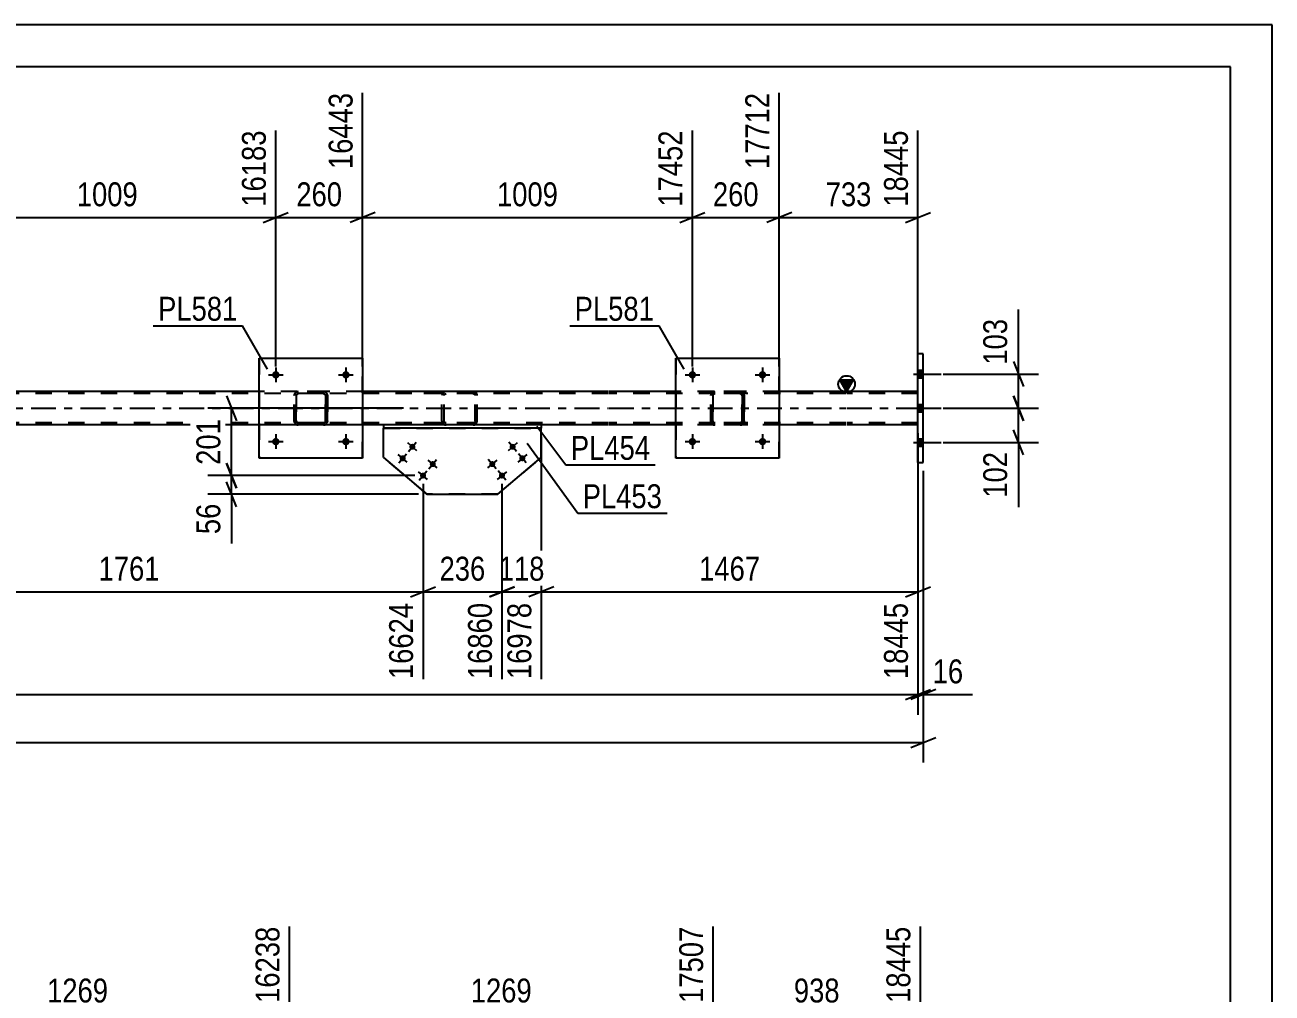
# Model space of a CAD drawing. Header units: millimetres. Extents: x -110 to 731, y -430 to 164.
# Drawn here: x 581.5 to 730.9, y 48 to 163.9 of the extents above; entities that cross this region are included whole.
import ezdxf

# ---------------------------------------------------------------- set-up
doc = ezdxf.new("R2010")
doc.units = ezdxf.units.MM
doc.linetypes.add('DXK_LINE_DOT2', pattern=[3.9198, 1.9599, -1.9599])
doc.linetypes.add('DXK_LINE_DOT3', pattern=[5.9187, 2.979, -0.9799, 0.9799, -0.9799])
doc.styles.add('Arial Narrow', font='ARIALN.TTF', dxfattribs={"height": 0.2})

# ---------------------------------------------------------------- blocks, each defined once
blk = doc.blocks.new('Unknown-570343290-53952')
at = {"color": 5, "linetype": 'Continuous'}
for p, q in [((730.87, 163.91), (-110.13, 163.91)), ((730.87, -430.09), (730.87, 163.91)), ((725.87, 158.91), (-105.13, 158.91)), ((725.87, -425.09), (725.87, 158.91))]:
    blk.add_line(p, q, dxfattribs=at)
blk = doc.blocks.new('Part-570343290-68814 - 68787')
at = {"color": 7, "linetype": 'DXK_LINE_DOT2'}
for p, q in [((635.14, 120.01), (627.1, 120.01)), ((635.14, 119.77), (627.1, 119.77)), ((631.46, 119.7), (631.42, 119.53)), ((631.46, 119.71), (631.46, 119.7)), ((631.67, 119.53), (631.69, 119.62)), ((631.69, 119.62), (631.75, 119.7)), ((631.93, 120.01), (631.73, 119.97)), ((631.75, 119.7), (631.83, 119.75)), ((631.83, 119.75), (631.93, 119.77)), ((635.34, 119.97), (635.14, 120.01)), ((635.14, 119.77), (635.24, 119.75)), ((635.24, 119.75), (635.32, 119.7)), ((635.32, 119.7), (635.38, 119.62)), ((635.38, 119.62), (635.4, 119.53)), ((635.62, 119.7), (635.61, 119.71)), ((635.65, 119.53), (635.62, 119.7)), ((631.42, 116.49), (631.42, 119.53)), ((631.67, 116.49), (631.67, 119.53)), ((635.4, 116.49), (635.4, 119.53)), ((635.65, 116.49), (635.65, 119.53)), ((635.14, 116.25), (627.1, 116.25)), ((635.14, 116.01), (627.1, 116.01)), ((631.42, 116.49), (631.46, 116.3)), ((631.69, 116.4), (631.67, 116.49)), ((631.75, 116.32), (631.69, 116.4)), ((631.73, 116.04), (631.93, 116.01)), ((631.83, 116.27), (631.75, 116.32)), ((631.93, 116.25), (631.83, 116.27)), ((635.24, 116.27), (635.14, 116.25)), ((635.14, 116.01), (635.34, 116.04)), ((635.32, 116.32), (635.24, 116.27)), ((635.38, 116.4), (635.32, 116.32)), ((635.4, 116.49), (635.38, 116.4)), ((635.61, 116.3), (635.65, 116.49))]:
    blk.add_line(p, q, dxfattribs=at)
for centre, start, end in [((631.91, 119.51), 110.9282, 155.8647), ((635.16, 119.51), 24.1353, 69.0718), ((631.91, 116.51), 204.1353, 249.0718), ((635.16, 116.51), 290.9282, 335.8647)]:
    blk.add_arc(centre, 0.495, start, end, dxfattribs=at)
blk = doc.blocks.new('Part-570343290-68815 - 68787')
at = {"linetype": 'Continuous'}
blk.add_hatch(color=2, dxfattribs=at).paths.add_polyline_path([(679.9, 120.01), (679.1, 121.41), (680.7, 121.41)])
at = {"color": 2, "linetype": 'Continuous'}
for p, q in [((679.9, 120.01), (679.1, 121.41)), ((679.1, 121.41), (680.7, 121.41)), ((680.7, 121.41), (679.9, 120.01)), ((609.51, 120.01), (571.15, 120.01)), ((651.32, 120.01), (621.91, 120.01)), ((659.42, 120.01), (651.42, 120.01)), ((679.82, 120.01), (671.82, 120.01)), ((688.44, 120.01), (679.92, 120.01)), ((609.51, 116.01), (571.15, 116.01)), ((624.43, 116.01), (621.91, 116.01)), ((651.32, 116.01), (643.32, 116.01)), ((659.42, 116.01), (651.42, 116.01)), ((679.82, 116.01), (671.82, 116.01)), ((688.44, 116.01), (679.92, 116.01))]:
    blk.add_line(p, q, dxfattribs=at)
at = {"color": 7, "linetype": 'DXK_LINE_DOT2'}
for p, q in [((651.32, 119.77), (-9.68, 119.77)), ((621.91, 120.01), (609.51, 120.01)), ((679.82, 119.77), (651.42, 119.77)), ((671.82, 120.01), (659.42, 120.01)), ((688.44, 119.77), (679.92, 119.77)), ((688.44, 116.01), (688.44, 120.01)), ((651.32, 116.25), (-9.68, 116.25)), ((651.32, 116.01), (0.35, 116.01)), ((621.91, 116.01), (609.51, 116.01)), ((643.32, 116.01), (624.43, 116.01)), ((679.82, 116.25), (651.42, 116.25)), ((679.82, 116.01), (651.42, 116.01)), ((671.82, 116.01), (659.42, 116.01)), ((688.44, 116.25), (679.92, 116.25)), ((688.44, 116.01), (679.92, 116.01))]:
    blk.add_line(p, q, dxfattribs=at)
at = {"color": 7, "linetype": 'DXK_LINE_DOT3'}
for p, q in [((-9.68, 118.01), (651.32, 118.01)), ((651.42, 118.01), (679.82, 118.01)), ((679.92, 118.01), (698.44, 118.01))]:
    blk.add_line(p, q, dxfattribs=at)
at = {"color": 2, "linetype": 'Continuous'}
blk.add_circle((679.9, 120.91), 1, dxfattribs=at)
blk = doc.blocks.new('Part-570343290-68819 - 68787')
at = {"color": 2, "linetype": 'Continuous'}
for p, q in [((689.08, 124.51), (688.44, 124.51)), ((688.44, 111.51), (688.44, 124.51)), ((689.08, 111.51), (689.08, 124.51)), ((688.44, 111.51), (689.08, 111.51))]:
    blk.add_line(p, q, dxfattribs=at)
blk = doc.blocks.new('Part-570343290-68914 - 68787')
at = {"color": 7, "linetype": 'DXK_LINE_DOT2'}
for p, q in [((663.62, 119.53), (663.66, 119.71)), ((663.66, 119.71), (663.62, 119.53)), ((663.86, 119.53), (663.88, 119.62)), ((663.88, 119.62), (663.86, 119.53)), ((663.88, 119.62), (663.93, 119.7)), ((663.93, 119.7), (663.88, 119.62)), ((663.92, 119.97), (664.1, 120.01)), ((664.1, 120.01), (663.92, 119.97)), ((663.92, 119.97), (663.92, 119.97)), ((663.93, 119.7), (664.01, 119.75)), ((664.01, 119.75), (663.93, 119.7)), ((664.01, 119.75), (664.1, 119.77)), ((664.1, 119.77), (664.01, 119.75)), ((667.14, 120.01), (664.1, 120.01)), ((667.14, 119.77), (664.1, 119.77)), ((667.14, 120.01), (667.32, 119.97)), ((667.33, 119.97), (667.14, 120.01)), ((667.14, 119.77), (667.23, 119.75)), ((667.23, 119.75), (667.14, 119.77)), ((667.23, 119.75), (667.23, 119.75)), ((667.23, 119.75), (667.31, 119.7)), ((667.31, 119.7), (667.23, 119.75)), ((667.31, 119.7), (667.36, 119.62)), ((667.36, 119.62), (667.31, 119.7)), ((667.36, 119.62), (667.38, 119.53)), ((667.38, 119.53), (667.36, 119.62)), ((667.58, 119.71), (667.62, 119.53)), ((667.62, 119.53), (667.59, 119.71)), ((663.62, 116.49), (663.62, 119.53)), ((663.62, 119.53), (663.62, 119.53)), ((663.62, 116.49), (663.62, 119.53)), ((663.86, 116.49), (663.86, 119.53)), ((663.86, 119.53), (663.86, 119.53)), ((663.86, 119.53), (663.86, 116.49)), ((667.38, 116.49), (667.38, 119.53)), ((667.38, 119.53), (667.38, 119.53)), ((667.38, 119.53), (667.38, 116.49)), ((667.62, 116.49), (667.62, 119.53)), ((667.62, 119.53), (667.62, 119.53)), ((667.62, 119.53), (667.62, 116.49)), ((663.62, 116.49), (663.62, 116.49)), ((663.66, 116.3), (663.62, 116.49)), ((663.62, 116.49), (663.66, 116.3)), ((663.86, 116.49), (663.86, 116.49)), ((663.88, 116.39), (663.86, 116.49)), ((663.86, 116.49), (663.88, 116.39)), ((663.93, 116.32), (663.88, 116.39)), ((663.88, 116.39), (663.93, 116.32)), ((663.92, 116.04), (663.92, 116.04)), ((664.1, 116.01), (663.92, 116.04)), ((663.92, 116.04), (664.1, 116.01)), ((664.01, 116.26), (663.93, 116.32)), ((663.93, 116.32), (664.01, 116.26)), ((664.1, 116.25), (664.01, 116.26)), ((664.01, 116.26), (664.1, 116.25)), ((667.14, 116.25), (664.1, 116.25)), ((667.14, 116.01), (664.1, 116.01)), ((667.23, 116.26), (667.14, 116.25)), ((667.14, 116.25), (667.23, 116.26)), ((667.32, 116.04), (667.14, 116.01)), ((667.14, 116.01), (667.33, 116.04)), ((667.31, 116.32), (667.23, 116.26)), ((667.23, 116.26), (667.31, 116.32)), ((667.23, 116.26), (667.23, 116.26)), ((667.36, 116.39), (667.31, 116.32)), ((667.31, 116.32), (667.36, 116.39)), ((667.38, 116.49), (667.36, 116.39)), ((667.36, 116.39), (667.38, 116.49)), ((667.38, 116.49), (667.38, 116.49)), ((667.62, 116.49), (667.58, 116.3)), ((667.59, 116.3), (667.62, 116.49)), ((667.62, 116.49), (667.62, 116.49))]:
    blk.add_line(p, q, dxfattribs=at)
at = {"color": 7, "linetype": 'DXK_LINE_DOT3'}
blk.add_line((665.62, 118.01), (665.62, 118.01), dxfattribs=at)
at = {"color": 7, "linetype": 'DXK_LINE_DOT2'}
for centre, start, end in [((664.1, 119.53), 112.5, 157.5), ((664.1, 119.53), 112.5, 157.5), ((667.14, 119.53), 22.5, 67.5), ((667.14, 119.53), 22.5, 67.5), ((664.1, 116.49), 202.5, 247.5), ((664.1, 116.49), 202.5, 247.5), ((667.14, 116.49), 292.5, 337.5), ((667.14, 116.49), 292.5, 337.5)]:
    blk.add_arc(centre, 0.48, start, end, dxfattribs=at)
blk = doc.blocks.new('Bolt-570343290-68978 - 68787')
at = {"linetype": 'Continuous'}
for points in [[(660.98, 114.01), (660.99, 114.1), (661.02, 114.19), (661.07, 114.27), (661.13, 114.33), (661.2, 114.39), (661.29, 114.43), (661.38, 114.44), (661.47, 114.44), (661.56, 114.43), (661.64, 114.39), (661.72, 114.33), (661.78, 114.27), (661.82, 114.19), (661.85, 114.1), (661.86, 114.01), (661.85, 113.92), (661.82, 113.83), (661.78, 113.75), (661.72, 113.68), (661.64, 113.63), (661.56, 113.59), (661.47, 113.57), (661.38, 113.57), (661.29, 113.59), (661.2, 113.63), (661.13, 113.68), (661.07, 113.75), (661.02, 113.83), (660.99, 113.92)], [(669.38, 114.01), (669.39, 114.1), (669.42, 114.19), (669.47, 114.27), (669.53, 114.33), (669.6, 114.39), (669.69, 114.43), (669.78, 114.44), (669.87, 114.44), (669.96, 114.43), (670.04, 114.39), (670.12, 114.33), (670.18, 114.27), (670.22, 114.19), (670.25, 114.1), (670.26, 114.01), (670.25, 113.92), (670.22, 113.83), (670.18, 113.75), (670.12, 113.68), (670.04, 113.63), (669.96, 113.59), (669.87, 113.57), (669.78, 113.57), (669.69, 113.59), (669.6, 113.63), (669.53, 113.68), (669.47, 113.75), (669.42, 113.83), (669.39, 113.92)]]:
    blk.add_hatch(color=1, dxfattribs=at).paths.add_polyline_path(points)
at = {"color": 1, "linetype": 'Continuous'}
for p, q in [((660.54, 114.01), (662.3, 114.01)), ((661.42, 114.89), (661.42, 113.13)), ((668.94, 114.01), (670.7, 114.01)), ((669.82, 114.89), (669.82, 113.13))]:
    blk.add_line(p, q, dxfattribs=at)
blk = doc.blocks.new('Part-570343290-68912 - 68787')
at = {"color": 7, "linetype": 'DXK_LINE_DOT2'}
for p, q in [((613.71, 119.53), (613.75, 119.71)), ((613.75, 119.71), (613.71, 119.53)), ((613.95, 119.53), (613.97, 119.62)), ((613.97, 119.62), (613.95, 119.53)), ((613.97, 119.62), (614.02, 119.7)), ((614.02, 119.7), (613.97, 119.62)), ((614.01, 119.97), (614.19, 120.01)), ((614.19, 120.01), (614.01, 119.97)), ((614.01, 119.97), (614.01, 119.97)), ((614.02, 119.7), (614.1, 119.75)), ((614.1, 119.75), (614.02, 119.7)), ((614.1, 119.75), (614.19, 119.77)), ((614.19, 119.77), (614.1, 119.75)), ((617.23, 120.01), (614.19, 120.01)), ((617.23, 119.77), (614.19, 119.77)), ((617.23, 120.01), (617.41, 119.97)), ((617.42, 119.97), (617.23, 120.01)), ((617.23, 119.77), (617.32, 119.75)), ((617.32, 119.75), (617.23, 119.77)), ((617.32, 119.75), (617.32, 119.75)), ((617.32, 119.75), (617.4, 119.7)), ((617.4, 119.7), (617.32, 119.75)), ((617.4, 119.7), (617.45, 119.62)), ((617.45, 119.62), (617.4, 119.7)), ((617.45, 119.62), (617.47, 119.53)), ((617.47, 119.53), (617.45, 119.62)), ((617.67, 119.71), (617.71, 119.53)), ((617.71, 119.53), (617.68, 119.71)), ((613.71, 116.49), (613.71, 119.53)), ((613.71, 119.53), (613.71, 119.53)), ((613.71, 116.49), (613.71, 119.53)), ((613.95, 116.49), (613.95, 119.53)), ((613.95, 119.53), (613.95, 119.53)), ((613.95, 119.53), (613.95, 116.49)), ((617.47, 116.49), (617.47, 119.53)), ((617.47, 119.53), (617.47, 119.53)), ((617.47, 119.53), (617.47, 116.49)), ((617.71, 116.49), (617.71, 119.53)), ((617.71, 119.53), (617.71, 119.53)), ((617.71, 119.53), (617.71, 116.49)), ((613.71, 116.49), (613.71, 116.49)), ((613.75, 116.3), (613.71, 116.49)), ((613.71, 116.49), (613.75, 116.3)), ((613.95, 116.49), (613.95, 116.49)), ((613.97, 116.39), (613.95, 116.49)), ((613.95, 116.49), (613.97, 116.39)), ((614.02, 116.32), (613.97, 116.39)), ((613.97, 116.39), (614.02, 116.32)), ((614.01, 116.04), (614.01, 116.04)), ((614.19, 116.01), (614.01, 116.04)), ((614.01, 116.04), (614.19, 116.01)), ((614.1, 116.26), (614.02, 116.32)), ((614.02, 116.32), (614.1, 116.26)), ((614.19, 116.25), (614.1, 116.26)), ((614.1, 116.26), (614.19, 116.25)), ((617.23, 116.25), (614.19, 116.25)), ((617.23, 116.01), (614.19, 116.01)), ((617.32, 116.26), (617.23, 116.25)), ((617.23, 116.25), (617.32, 116.26)), ((617.41, 116.04), (617.23, 116.01)), ((617.23, 116.01), (617.42, 116.04)), ((617.4, 116.32), (617.32, 116.26)), ((617.32, 116.26), (617.4, 116.32)), ((617.32, 116.26), (617.32, 116.26)), ((617.45, 116.39), (617.4, 116.32)), ((617.4, 116.32), (617.45, 116.39)), ((617.47, 116.49), (617.45, 116.39)), ((617.45, 116.39), (617.47, 116.49)), ((617.47, 116.49), (617.47, 116.49)), ((617.71, 116.49), (617.67, 116.3)), ((617.68, 116.3), (617.71, 116.49)), ((617.71, 116.49), (617.71, 116.49))]:
    blk.add_line(p, q, dxfattribs=at)
at = {"color": 7, "linetype": 'DXK_LINE_DOT3'}
blk.add_line((615.71, 118.01), (615.71, 118.01), dxfattribs=at)
at = {"color": 7, "linetype": 'DXK_LINE_DOT2'}
for centre, start, end in [((614.19, 119.53), 112.5, 157.5), ((614.19, 119.53), 112.5, 157.5), ((617.23, 119.53), 22.5, 67.5), ((617.23, 119.53), 22.5, 67.5), ((614.19, 116.49), 202.5, 247.5), ((614.19, 116.49), 202.5, 247.5), ((617.23, 116.49), 292.5, 337.5), ((617.23, 116.49), 292.5, 337.5)]:
    blk.add_arc(centre, 0.48, start, end, dxfattribs=at)
blk = doc.blocks.new('Bolt-570343290-68976 - 68787')
at = {"linetype": 'Continuous'}
for points in [[(611.07, 114.01), (611.08, 114.1), (611.11, 114.19), (611.16, 114.27), (611.22, 114.33), (611.29, 114.39), (611.38, 114.43), (611.47, 114.44), (611.56, 114.44), (611.65, 114.43), (611.73, 114.39), (611.81, 114.33), (611.87, 114.27), (611.91, 114.19), (611.94, 114.1), (611.95, 114.01), (611.94, 113.92), (611.91, 113.83), (611.87, 113.75), (611.81, 113.68), (611.73, 113.63), (611.65, 113.59), (611.56, 113.57), (611.47, 113.57), (611.38, 113.59), (611.29, 113.63), (611.22, 113.68), (611.16, 113.75), (611.11, 113.83), (611.08, 113.92)], [(619.47, 114.01), (619.48, 114.1), (619.51, 114.19), (619.56, 114.27), (619.62, 114.33), (619.69, 114.39), (619.78, 114.43), (619.87, 114.44), (619.96, 114.44), (620.05, 114.43), (620.13, 114.39), (620.21, 114.33), (620.27, 114.27), (620.31, 114.19), (620.34, 114.1), (620.35, 114.01), (620.34, 113.92), (620.31, 113.83), (620.27, 113.75), (620.21, 113.68), (620.13, 113.63), (620.05, 113.59), (619.96, 113.57), (619.87, 113.57), (619.78, 113.59), (619.69, 113.63), (619.62, 113.68), (619.56, 113.75), (619.51, 113.83), (619.48, 113.92)]]:
    blk.add_hatch(color=1, dxfattribs=at).paths.add_polyline_path(points)
at = {"color": 1, "linetype": 'Continuous'}
for p, q in [((610.63, 114.01), (612.39, 114.01)), ((611.51, 114.89), (611.51, 113.13)), ((619.03, 114.01), (620.79, 114.01)), ((619.91, 114.89), (619.91, 113.13))]:
    blk.add_line(p, q, dxfattribs=at)
blk = doc.blocks.new('Part-570343290-68869 - 68787')
at = {"color": 2, "linetype": 'Continuous'}
for p, q in [((643.32, 116.01), (624.43, 116.01)), ((624.43, 116.01), (624.43, 115.61)), ((643.32, 115.61), (624.43, 115.61)), ((643.32, 116.01), (643.32, 115.61))]:
    blk.add_line(p, q, dxfattribs=at)
blk = doc.blocks.new('Part-570343290-68913 - 68787')
at = {"color": 2, "linetype": 'Continuous'}
for p, q in [((609.51, 112.01), (609.51, 124.01)), ((609.51, 124.01), (609.51, 124.01)), ((609.51, 124.01), (621.91, 124.01)), ((621.91, 124.01), (621.91, 112.01)), ((609.51, 112.01), (609.51, 112.01)), ((621.91, 112.01), (609.51, 112.01))]:
    blk.add_line(p, q, dxfattribs=at)
at = {"color": 7, "linetype": 'DXK_LINE_DOT2'}
for p, q in [((609.51, 124.01), (609.51, 112.01)), ((609.51, 124.01), (609.51, 124.01)), ((621.91, 112.01), (621.91, 124.01)), ((609.51, 112.01), (609.51, 112.01))]:
    blk.add_line(p, q, dxfattribs=at)
blk = doc.blocks.new('Part-570343290-68915 - 68787')
at = {"color": 2, "linetype": 'Continuous'}
for p, q in [((659.42, 112.01), (659.42, 124.01)), ((659.42, 124.01), (659.42, 124.01)), ((659.42, 124.01), (671.82, 124.01)), ((671.82, 124.01), (671.82, 112.01)), ((659.42, 112.01), (659.42, 112.01)), ((671.82, 112.01), (659.42, 112.01))]:
    blk.add_line(p, q, dxfattribs=at)
at = {"color": 7, "linetype": 'DXK_LINE_DOT2'}
for p, q in [((659.42, 124.01), (659.42, 112.01)), ((659.42, 124.01), (659.42, 124.01)), ((671.82, 112.01), (671.82, 124.01)), ((659.42, 112.01), (659.42, 112.01))]:
    blk.add_line(p, q, dxfattribs=at)
blk = doc.blocks.new('Part-570343290-68936 - 68787')
at = {"color": 2, "linetype": 'Continuous'}
for p, q in [((624.43, 112.11), (624.43, 115.61)), ((643.32, 112.11), (643.32, 115.61)), ((624.43, 112.11), (629.62, 107.71)), ((638.13, 107.71), (643.32, 112.11)), ((629.62, 107.71), (638.13, 107.71)), ((629.62, 107.71), (629.62, 107.71)), ((638.13, 107.71), (638.13, 107.71))]:
    blk.add_line(p, q, dxfattribs=at)
at = {"color": 7, "linetype": 'DXK_LINE_DOT2'}
for p, q in [((624.43, 115.61), (643.32, 115.61)), ((624.43, 115.61), (643.32, 115.61)), ((629.62, 107.71), (624.43, 112.11)), ((638.13, 107.71), (643.32, 112.11)), ((638.13, 107.71), (629.62, 107.71))]:
    blk.add_line(p, q, dxfattribs=at)
blk = doc.blocks.new('Bolt-570343290-68946 - 68787')
at = {"linetype": 'Continuous'}
for points in [[(689.08, 121.67), (689.08, 122.55), (688.44, 122.55), (688.44, 121.67)], [(689.08, 121.67), (689.08, 122.55), (688.44, 122.55), (688.44, 121.67)], [(689.08, 121.67), (689.08, 122.55), (688.44, 122.55), (688.44, 121.67)], [(689.08, 117.57), (689.08, 118.45), (688.44, 118.45), (688.44, 117.57)], [(689.08, 117.57), (689.08, 118.45), (688.44, 118.45), (688.44, 117.57)], [(689.08, 113.47), (689.08, 114.35), (688.44, 114.35), (688.44, 113.47)], [(689.08, 113.47), (689.08, 114.35), (688.44, 114.35), (688.44, 113.47)], [(689.08, 113.47), (689.08, 114.35), (688.44, 114.35), (688.44, 113.47)]]:
    blk.add_hatch(color=1, dxfattribs=at).paths.add_polyline_path(points)
at = {"color": 1, "linetype": 'Continuous'}
for p, q in [((688.44, 122.55), (689.08, 122.55)), ((688.44, 122.55), (689.08, 122.55)), ((688.44, 122.55), (689.08, 122.55)), ((687.92, 122.11), (691.24, 122.11)), ((687.92, 122.11), (691.24, 122.11)), ((687.92, 122.11), (691.24, 122.11)), ((688.44, 121.67), (689.08, 121.67)), ((688.44, 121.67), (689.08, 121.67)), ((688.44, 121.67), (689.08, 121.67)), ((688.44, 118.45), (689.08, 118.45)), ((688.44, 118.45), (689.08, 118.45)), ((687.92, 118.01), (691.24, 118.01)), ((687.92, 118.01), (691.24, 118.01)), ((688.44, 117.57), (689.08, 117.57)), ((688.44, 117.57), (689.08, 117.57)), ((687.92, 113.91), (691.24, 113.91)), ((687.92, 113.91), (691.24, 113.91)), ((687.92, 113.91), (691.24, 113.91)), ((688.44, 114.35), (689.08, 114.35)), ((688.44, 114.35), (689.08, 114.35)), ((688.44, 114.35), (689.08, 114.35)), ((688.44, 113.47), (689.08, 113.47)), ((688.44, 113.47), (689.08, 113.47)), ((688.44, 113.47), (689.08, 113.47))]:
    blk.add_line(p, q, dxfattribs=at)
blk = doc.blocks.new('Bolt-570343290-68977 - 68787')
at = {"linetype": 'Continuous'}
for points in [[(611.07, 122.01), (611.08, 122.1), (611.11, 122.19), (611.16, 122.27), (611.22, 122.33), (611.29, 122.39), (611.38, 122.43), (611.47, 122.44), (611.56, 122.44), (611.65, 122.43), (611.73, 122.39), (611.81, 122.33), (611.87, 122.27), (611.91, 122.19), (611.94, 122.1), (611.95, 122.01), (611.94, 121.92), (611.91, 121.83), (611.87, 121.75), (611.81, 121.68), (611.73, 121.63), (611.65, 121.59), (611.56, 121.57), (611.47, 121.57), (611.38, 121.59), (611.29, 121.63), (611.22, 121.68), (611.16, 121.75), (611.11, 121.83), (611.08, 121.92)], [(619.47, 122.01), (619.48, 122.1), (619.51, 122.19), (619.56, 122.27), (619.62, 122.33), (619.69, 122.39), (619.78, 122.43), (619.87, 122.44), (619.96, 122.44), (620.05, 122.43), (620.13, 122.39), (620.21, 122.33), (620.27, 122.27), (620.31, 122.19), (620.34, 122.1), (620.35, 122.01), (620.34, 121.92), (620.31, 121.83), (620.27, 121.75), (620.21, 121.68), (620.13, 121.63), (620.05, 121.59), (619.96, 121.57), (619.87, 121.57), (619.78, 121.59), (619.69, 121.63), (619.62, 121.68), (619.56, 121.75), (619.51, 121.83), (619.48, 121.92)]]:
    blk.add_hatch(color=1, dxfattribs=at).paths.add_polyline_path(points)
at = {"color": 1, "linetype": 'Continuous'}
for p, q in [((611.51, 122.89), (611.51, 121.13)), ((619.91, 122.89), (619.91, 121.13)), ((610.63, 122.01), (612.39, 122.01)), ((619.03, 122.01), (620.79, 122.01))]:
    blk.add_line(p, q, dxfattribs=at)
blk = doc.blocks.new('Bolt-570343290-68979 - 68787')
at = {"linetype": 'Continuous'}
for points in [[(660.98, 122.01), (660.99, 122.1), (661.02, 122.19), (661.07, 122.27), (661.13, 122.33), (661.2, 122.39), (661.29, 122.43), (661.38, 122.44), (661.47, 122.44), (661.56, 122.43), (661.64, 122.39), (661.72, 122.33), (661.78, 122.27), (661.82, 122.19), (661.85, 122.1), (661.86, 122.01), (661.85, 121.92), (661.82, 121.83), (661.78, 121.75), (661.72, 121.68), (661.64, 121.63), (661.56, 121.59), (661.47, 121.57), (661.38, 121.57), (661.29, 121.59), (661.2, 121.63), (661.13, 121.68), (661.07, 121.75), (661.02, 121.83), (660.99, 121.92)], [(669.38, 122.01), (669.39, 122.1), (669.42, 122.19), (669.47, 122.27), (669.53, 122.33), (669.6, 122.39), (669.69, 122.43), (669.78, 122.44), (669.87, 122.44), (669.96, 122.43), (670.04, 122.39), (670.12, 122.33), (670.18, 122.27), (670.22, 122.19), (670.25, 122.1), (670.26, 122.01), (670.25, 121.92), (670.22, 121.83), (670.18, 121.75), (670.12, 121.68), (670.04, 121.63), (669.96, 121.59), (669.87, 121.57), (669.78, 121.57), (669.69, 121.59), (669.6, 121.63), (669.53, 121.68), (669.47, 121.75), (669.42, 121.83), (669.39, 121.92)]]:
    blk.add_hatch(color=1, dxfattribs=at).paths.add_polyline_path(points)
at = {"color": 1, "linetype": 'Continuous'}
for p, q in [((661.42, 122.89), (661.42, 121.13)), ((669.82, 122.89), (669.82, 121.13)), ((660.54, 122.01), (662.3, 122.01)), ((668.94, 122.01), (670.7, 122.01))]:
    blk.add_line(p, q, dxfattribs=at)
blk = doc.blocks.new('Bolt-570343290-68994 - 68787')
at = {"linetype": 'Continuous'}
for points in [[(627.6, 113.62), (627.65, 113.67), (627.72, 113.71), (627.79, 113.74), (627.86, 113.75), (627.94, 113.74), (628.01, 113.72), (628.07, 113.69), (628.13, 113.64), (628.18, 113.58), (628.21, 113.51), (628.23, 113.44), (628.23, 113.36), (628.22, 113.29), (628.19, 113.22), (628.15, 113.15), (628.09, 113.1), (628.03, 113.06), (627.96, 113.04), (627.88, 113.03), (627.81, 113.03), (627.74, 113.05), (627.67, 113.09), (627.61, 113.14), (627.57, 113.2), (627.53, 113.27), (627.52, 113.34), (627.51, 113.41), (627.53, 113.49), (627.55, 113.56)], [(626.43, 112.25), (626.49, 112.3), (626.55, 112.34), (626.62, 112.36), (626.7, 112.37), (626.77, 112.37), (626.85, 112.35), (626.91, 112.31), (626.97, 112.26), (627.02, 112.2), (627.05, 112.14), (627.07, 112.06), (627.07, 111.99), (627.05, 111.91), (627.03, 111.84), (626.98, 111.78), (626.93, 111.73), (626.87, 111.69), (626.8, 111.66), (626.72, 111.65), (626.65, 111.66), (626.57, 111.68), (626.51, 111.72), (626.45, 111.76), (626.4, 111.82), (626.37, 111.89), (626.35, 111.96), (626.35, 112.04), (626.36, 112.11), (626.39, 112.18)], [(630.04, 111.55), (630.09, 111.61), (630.16, 111.64), (630.23, 111.67), (630.3, 111.68), (630.38, 111.67), (630.45, 111.65), (630.52, 111.62), (630.57, 111.57), (630.62, 111.51), (630.65, 111.44), (630.67, 111.37), (630.67, 111.29), (630.66, 111.22), (630.63, 111.15), (630.59, 111.09), (630.54, 111.04), (630.47, 111), (630.4, 110.97), (630.33, 110.96), (630.25, 110.97), (630.18, 110.99), (630.11, 111.02), (630.05, 111.07), (630.01, 111.13), (629.98, 111.2), (629.96, 111.27), (629.96, 111.35), (629.97, 111.42), (630, 111.49)], [(628.88, 110.18), (628.93, 110.23), (629, 110.27), (629.07, 110.3), (629.14, 110.31), (629.22, 110.3), (629.29, 110.28), (629.35, 110.24), (629.41, 110.2), (629.46, 110.14), (629.49, 110.07), (629.51, 110), (629.51, 109.92), (629.5, 109.85), (629.47, 109.78), (629.43, 109.71), (629.37, 109.66), (629.31, 109.62), (629.24, 109.6), (629.16, 109.59), (629.09, 109.59), (629.02, 109.61), (628.95, 109.65), (628.89, 109.7), (628.85, 109.76), (628.81, 109.82), (628.8, 109.9), (628.79, 109.97), (628.81, 110.05), (628.84, 110.12)]]:
    blk.add_hatch(color=1, dxfattribs=at).paths.add_polyline_path(points)
at = {"color": 1, "linetype": 'Continuous'}
for p, q in [((628.42, 112.92), (627.32, 113.85)), ((627.41, 112.84), (628.34, 113.94)), ((627.26, 111.55), (626.16, 112.48)), ((626.24, 111.46), (627.17, 112.56)), ((630.86, 110.86), (629.77, 111.79)), ((629.85, 110.77), (630.78, 111.87)), ((629.7, 109.48), (628.6, 110.41)), ((628.69, 109.4), (629.62, 110.5))]:
    blk.add_line(p, q, dxfattribs=at)
blk = doc.blocks.new('Bolt-570343290-68995 - 68787')
at = {"linetype": 'Continuous'}
for points in [[(639.53, 113.45), (639.55, 113.52), (639.58, 113.59), (639.63, 113.64), (639.69, 113.69), (639.76, 113.72), (639.83, 113.74), (639.9, 113.75), (639.98, 113.73), (640.05, 113.71), (640.11, 113.67), (640.16, 113.61), (640.2, 113.55), (640.23, 113.48), (640.24, 113.4), (640.24, 113.33), (640.22, 113.26), (640.18, 113.19), (640.13, 113.13), (640.07, 113.08), (640.01, 113.05), (639.93, 113.03), (639.86, 113.03), (639.78, 113.04), (639.71, 113.07), (639.65, 113.11), (639.6, 113.16), (639.56, 113.23), (639.53, 113.3), (639.52, 113.37)], [(640.69, 112.07), (640.71, 112.15), (640.74, 112.21), (640.79, 112.27), (640.85, 112.32), (640.92, 112.35), (640.99, 112.37), (641.07, 112.37), (641.14, 112.36), (641.21, 112.33), (641.27, 112.29), (641.33, 112.24), (641.37, 112.17), (641.39, 112.1), (641.4, 112.03), (641.4, 111.95), (641.38, 111.88), (641.34, 111.81), (641.3, 111.76), (641.24, 111.71), (641.17, 111.68), (641.1, 111.66), (641.02, 111.65), (640.95, 111.67), (640.88, 111.69), (640.81, 111.74), (640.76, 111.79), (640.72, 111.85), (640.7, 111.92), (640.68, 112)], [(637.08, 111.38), (637.1, 111.45), (637.14, 111.52), (637.19, 111.58), (637.25, 111.62), (637.31, 111.66), (637.39, 111.68), (637.46, 111.68), (637.53, 111.67), (637.6, 111.64), (637.67, 111.6), (637.72, 111.54), (637.76, 111.48), (637.79, 111.41), (637.8, 111.34), (637.79, 111.26), (637.77, 111.19), (637.74, 111.12), (637.69, 111.06), (637.63, 111.02), (637.56, 110.98), (637.49, 110.96), (637.42, 110.96), (637.34, 110.97), (637.27, 111), (637.21, 111.04), (637.16, 111.1), (637.12, 111.16), (637.09, 111.23), (637.08, 111.31)], [(638.25, 110.01), (638.27, 110.08), (638.3, 110.15), (638.35, 110.2), (638.41, 110.25), (638.48, 110.28), (638.55, 110.3), (638.62, 110.31), (638.7, 110.29), (638.77, 110.27), (638.83, 110.22), (638.88, 110.17), (638.92, 110.11), (638.95, 110.04), (638.96, 109.96), (638.96, 109.89), (638.94, 109.81), (638.9, 109.75), (638.85, 109.69), (638.79, 109.64), (638.73, 109.61), (638.65, 109.59), (638.58, 109.59), (638.5, 109.6), (638.43, 109.63), (638.37, 109.67), (638.32, 109.72), (638.28, 109.79), (638.25, 109.86), (638.24, 109.93)]]:
    blk.add_hatch(color=1, dxfattribs=at).paths.add_polyline_path(points)
at = {"color": 1, "linetype": 'Continuous'}
for p, q in [((640.43, 113.85), (639.33, 112.92)), ((640.35, 112.84), (639.42, 113.94)), ((641.59, 112.48), (640.49, 111.55)), ((641.51, 111.46), (640.58, 112.56)), ((637.99, 111.79), (636.89, 110.86)), ((637.9, 110.77), (636.97, 111.87)), ((639.15, 110.41), (638.05, 109.48)), ((639.07, 109.4), (638.14, 110.5))]:
    blk.add_line(p, q, dxfattribs=at)
blk = doc.blocks.new('StraightDimension-570343290-74675 - 68787')
at = {"color": 7, "linetype": 'Continuous'}
for p, q in [((605.61, 119.51), (606.81, 116.51)), ((626.8, 118.01), (603.36, 118.01)), ((606.21, 109.95), (606.21, 118.01)), ((606.81, 108.45), (605.61, 111.45)), ((628.15, 109.95), (603.36, 109.95))]:
    blk.add_line(p, q, dxfattribs=at)
at = {"color": 0}
blk.add_wipeout([(605.46, 117.32), (601.26, 117.32), (601.26, 110.63), (605.46, 110.63)], dxfattribs=at)
at = {"color": 3, "style": 'Arial Narrow'}
blk.add_text('201', height=2.863, rotation=90.0002, dxfattribs=at).set_placement((604.86, 111.23))
blk = doc.blocks.new('StraightDimension-570343290-70950 - 68787')
at = {"color": 7, "linetype": 'Continuous'}
for p, q in [((621.91, 123.01), (621.91, 155.79)), ((611.51, 123.01), (611.51, 151.29)), ((610.01, 140.25), (613.01, 141.45)), ((611.51, 140.85), (621.91, 140.85)), ((623.41, 141.45), (620.41, 140.25))]:
    blk.add_line(p, q, dxfattribs=at)
at = {"color": 0}
blk.add_wipeout([(620.05, 141.6), (620.05, 145.8), (613.37, 145.8), (613.37, 141.6)], dxfattribs=at)
at = {"color": 3, "style": 'Arial Narrow'}
blk.add_text('260', height=2.863, dxfattribs=at).set_placement((613.97, 142.2))
at = {"color": 0, "linetype": 'Continuous'}
blk.add_wipeout([(621.31, 156.39), (617.11, 156.39), (617.11, 146.05), (621.31, 146.05)], dxfattribs=at)
at = {"color": 3, "linetype": 'Continuous', "style": 'Arial Narrow'}
blk.add_text('16443', height=2.863, rotation=90.0002, dxfattribs=at).set_placement((620.71, 146.65))
blk = doc.blocks.new('StraightDimension-570343290-74703 - 68787')
at = {"color": 7, "linetype": 'Continuous'}
for p, q in [((688.44, 110.51), (688.44, 81.31)), ((-24.58, 83.71), (688.44, 83.71)), ((686.94, 83.11), (689.94, 84.31))]:
    blk.add_line(p, q, dxfattribs=at)
blk = doc.blocks.new('StraightDimension-570343290-70948 - 68787')
at = {"color": 7, "linetype": 'Continuous'}
for p, q in [((671.82, 123.01), (671.82, 155.79)), ((661.42, 123.01), (661.42, 151.29)), ((659.92, 140.25), (662.92, 141.45)), ((661.42, 140.85), (671.82, 140.85)), ((673.32, 141.45), (670.32, 140.25))]:
    blk.add_line(p, q, dxfattribs=at)
at = {"color": 0}
blk.add_wipeout([(669.96, 141.6), (669.96, 145.8), (663.28, 145.8), (663.28, 141.6)], dxfattribs=at)
at = {"color": 3, "style": 'Arial Narrow'}
blk.add_text('260', height=2.863, dxfattribs=at).set_placement((663.88, 142.2))
at = {"color": 0, "linetype": 'Continuous'}
blk.add_wipeout([(671.22, 156.39), (667.02, 156.39), (667.02, 146.05), (671.22, 146.05)], dxfattribs=at)
at = {"color": 3, "linetype": 'Continuous', "style": 'Arial Narrow'}
blk.add_text('17712', height=2.863, rotation=90.0002, dxfattribs=at).set_placement((670.62, 146.65))
blk = doc.blocks.new('StraightDimension-570343290-69799 - 68787')
at = {"color": 7, "linetype": 'Continuous'}
for p, q in [((700.48, 122.11), (700.48, 129.84)), ((700.48, 122.11), (700.48, 129.84)), ((699.88, 123.61), (701.08, 120.61)), ((691.48, 122.11), (702.88, 122.11)), ((700.48, 118.01), (700.48, 122.11)), ((701.08, 116.51), (699.88, 119.51)), ((691.48, 118.01), (702.88, 118.01))]:
    blk.add_line(p, q, dxfattribs=at)
at = {"color": 0}
blk.add_wipeout([(699.73, 129.32), (695.53, 129.32), (695.53, 122.63), (699.73, 122.63)], dxfattribs=at)
at = {"color": 3, "style": 'Arial Narrow'}
blk.add_text('103', height=2.863, rotation=90.0002, dxfattribs=at).set_placement((699.13, 123.23))
blk = doc.blocks.new('StraightDimension-570343290-69800 - 68787')
at = {"color": 7, "linetype": 'Continuous'}
for p, q in [((699.88, 119.51), (701.08, 116.51)), ((691.48, 118.01), (702.88, 118.01)), ((700.48, 113.91), (700.48, 118.01)), ((701.08, 112.41), (699.88, 115.41)), ((691.48, 113.91), (702.88, 113.91)), ((700.48, 113.91), (700.48, 106.17)), ((700.48, 113.91), (700.48, 106.17))]:
    blk.add_line(p, q, dxfattribs=at)
at = {"color": 0}
blk.add_wipeout([(699.73, 113.38), (695.53, 113.38), (695.53, 106.7), (699.73, 106.7)], dxfattribs=at)
at = {"color": 3, "style": 'Arial Narrow'}
blk.add_text('102', height=2.863, rotation=90.0002, dxfattribs=at).set_placement((699.13, 107.3))
blk = doc.blocks.new('StraightDimension-570343290-70947 - 68787')
at = {"color": 7, "linetype": 'Continuous'}
for p, q in [((671.82, 123.01), (671.82, 155.79)), ((688.44, 121.01), (688.44, 151.29)), ((673.32, 141.45), (670.32, 140.25)), ((671.82, 140.85), (688.44, 140.85)), ((686.94, 140.25), (689.94, 141.45))]:
    blk.add_line(p, q, dxfattribs=at)
at = {"color": 0}
blk.add_wipeout([(683.47, 141.6), (683.47, 145.8), (676.79, 145.8), (676.79, 141.6)], dxfattribs=at)
at = {"color": 3, "style": 'Arial Narrow'}
blk.add_text('733', height=2.863, dxfattribs=at).set_placement((677.39, 142.2))
at = {"color": 0, "linetype": 'Continuous'}
blk.add_wipeout([(687.84, 151.89), (683.64, 151.89), (683.64, 141.55), (687.84, 141.55)], dxfattribs=at)
at = {"color": 3, "linetype": 'Continuous', "style": 'Arial Narrow'}
blk.add_text('18445', height=2.863, rotation=90.0002, dxfattribs=at).set_placement((687.24, 142.15))
blk = doc.blocks.new('StraightDimension-570343290-70949 - 68787')
at = {"color": 7, "linetype": 'Continuous'}
for p, q in [((621.91, 123.01), (621.91, 155.79)), ((661.42, 123.01), (661.42, 151.29)), ((623.41, 141.45), (620.41, 140.25)), ((621.91, 140.85), (661.42, 140.85)), ((659.92, 140.25), (662.92, 141.45))]:
    blk.add_line(p, q, dxfattribs=at)
at = {"color": 0}
blk.add_wipeout([(645.92, 141.6), (645.92, 145.8), (637.41, 145.8), (637.41, 141.6)], dxfattribs=at)
at = {"color": 3, "style": 'Arial Narrow'}
blk.add_text('1009', height=2.863, dxfattribs=at).set_placement((638.01, 142.2))
at = {"color": 0, "linetype": 'Continuous'}
blk.add_wipeout([(660.82, 151.89), (656.62, 151.89), (656.62, 141.55), (660.82, 141.55)], dxfattribs=at)
at = {"color": 3, "linetype": 'Continuous', "style": 'Arial Narrow'}
blk.add_text('17452', height=2.863, rotation=90.0002, dxfattribs=at).set_placement((660.22, 142.15))
blk = doc.blocks.new('StraightDimension-570343290-70951 - 68787')
at = {"color": 7, "linetype": 'Continuous'}
for p, q in [((571.15, 123.01), (571.15, 155.79)), ((611.51, 123.01), (611.51, 151.29)), ((572.65, 141.45), (569.65, 140.25)), ((571.15, 140.85), (611.51, 140.85)), ((610.01, 140.25), (613.01, 141.45))]:
    blk.add_line(p, q, dxfattribs=at)
at = {"color": 0}
blk.add_wipeout([(595.59, 141.6), (595.59, 145.8), (587.07, 145.8), (587.07, 141.6)], dxfattribs=at)
at = {"color": 3, "style": 'Arial Narrow'}
blk.add_text('1009', height=2.863, dxfattribs=at).set_placement((587.67, 142.2))
at = {"color": 0, "linetype": 'Continuous'}
blk.add_wipeout([(610.91, 151.89), (606.71, 151.89), (606.71, 141.55), (610.91, 141.55)], dxfattribs=at)
at = {"color": 3, "linetype": 'Continuous', "style": 'Arial Narrow'}
blk.add_text('16183', height=2.863, rotation=90.0002, dxfattribs=at).set_placement((610.31, 142.15))
blk = doc.blocks.new('StraightDimension-570343290-74003 - 68787')
at = {"color": 7, "linetype": 'Continuous'}
for p, q in [((643.32, 114.61), (643.32, 85.57)), ((688.44, 115.01), (688.44, 85.57)), ((644.82, 96.61), (641.82, 95.41)), ((643.32, 96.01), (688.44, 96.01)), ((686.94, 95.41), (689.94, 96.61))]:
    blk.add_line(p, q, dxfattribs=at)
at = {"color": 0}
blk.add_wipeout([(670.14, 96.76), (670.14, 100.96), (661.63, 100.96), (661.63, 96.76)], dxfattribs=at)
at = {"color": 3, "style": 'Arial Narrow'}
blk.add_text('1467', height=2.863, dxfattribs=at).set_placement((662.23, 97.36))
at = {"color": 0, "linetype": 'Continuous'}
blk.add_wipeout([(687.84, 95.31), (683.64, 95.31), (683.64, 84.97), (687.84, 84.97)], dxfattribs=at)
at = {"color": 3, "linetype": 'Continuous', "style": 'Arial Narrow'}
blk.add_text('18445', height=2.863, rotation=90.0002, dxfattribs=at).set_placement((687.24, 85.57))
blk = doc.blocks.new('StraightDimension-570343290-74004 - 68787')
at = {"color": 7, "linetype": 'Continuous'}
for p, q in [((643.32, 114.61), (643.32, 85.57)), ((638.6, 108.95), (638.6, 85.57)), ((637.1, 95.41), (640.1, 96.61)), ((638.6, 96.01), (643.32, 96.01)), ((644.82, 96.61), (641.82, 95.41))]:
    blk.add_line(p, q, dxfattribs=at)
at = {"color": 0}
blk.add_wipeout([(644.3, 96.76), (644.3, 100.96), (637.62, 100.96), (637.62, 96.76)], dxfattribs=at)
at = {"color": 0, "linetype": 'Continuous'}
blk.add_wipeout([(642.72, 95.31), (638.52, 95.31), (638.52, 84.97), (642.72, 84.97)], dxfattribs=at)
at = {"color": 3, "style": 'Arial Narrow'}
blk.add_text('118', height=2.863, dxfattribs=at).set_placement((638.22, 97.36))
at = {"color": 3, "linetype": 'Continuous', "style": 'Arial Narrow'}
blk.add_text('16978', height=2.863, rotation=90.0002, dxfattribs=at).set_placement((642.12, 85.57))
blk = doc.blocks.new('StraightDimension-570343290-74005 - 68787')
at = {"color": 7, "linetype": 'Continuous'}
for p, q in [((629.15, 108.95), (629.15, 85.57)), ((638.6, 108.95), (638.6, 85.57)), ((627.65, 95.41), (630.65, 96.61)), ((629.15, 96.01), (638.6, 96.01)), ((640.1, 96.61), (637.1, 95.41))]:
    blk.add_line(p, q, dxfattribs=at)
at = {"color": 0}
blk.add_wipeout([(637.22, 96.76), (637.22, 100.96), (630.53, 100.96), (630.53, 96.76)], dxfattribs=at)
at = {"color": 0, "linetype": 'Continuous'}
blk.add_wipeout([(638, 95.31), (633.8, 95.31), (633.8, 84.97), (638, 84.97)], dxfattribs=at)
at = {"color": 3, "style": 'Arial Narrow'}
blk.add_text('236', height=2.863, dxfattribs=at).set_placement((631.13, 97.36))
at = {"color": 3, "linetype": 'Continuous', "style": 'Arial Narrow'}
blk.add_text('16860', height=2.863, rotation=90.0002, dxfattribs=at).set_placement((637.4, 85.57))
blk = doc.blocks.new('StraightDimension-570343290-74006 - 68787')
at = {"color": 7, "linetype": 'Continuous'}
for p, q in [((558.71, 114.61), (558.71, 85.57)), ((629.15, 108.95), (629.15, 85.57)), ((560.21, 96.61), (557.21, 95.41)), ((558.71, 96.01), (629.15, 96.01)), ((627.65, 95.41), (630.65, 96.61))]:
    blk.add_line(p, q, dxfattribs=at)
at = {"color": 0}
blk.add_wipeout([(598.19, 96.76), (598.19, 100.96), (589.68, 100.96), (589.68, 96.76)], dxfattribs=at)
at = {"color": 3, "style": 'Arial Narrow'}
blk.add_text('1761', height=2.863, dxfattribs=at).set_placement((590.28, 97.36))
at = {"color": 0, "linetype": 'Continuous'}
blk.add_wipeout([(628.55, 95.31), (624.35, 95.31), (624.35, 84.97), (628.55, 84.97)], dxfattribs=at)
at = {"color": 3, "linetype": 'Continuous', "style": 'Arial Narrow'}
blk.add_text('16624', height=2.863, rotation=90.0002, dxfattribs=at).set_placement((627.95, 85.57))
blk = doc.blocks.new('StraightDimension-570343290-74676 - 68787')
at = {"color": 7, "linetype": 'Continuous'}
for p, q in [((605.61, 111.45), (606.81, 108.45)), ((628.15, 109.95), (603.36, 109.95)), ((606.81, 106.21), (605.61, 109.21)), ((606.21, 107.71), (606.21, 109.95)), ((628.62, 107.71), (603.36, 107.71)), ((606.21, 107.71), (606.21, 101.81)), ((606.21, 107.71), (606.21, 101.81))]:
    blk.add_line(p, q, dxfattribs=at)
at = {"color": 0}
blk.add_wipeout([(605.46, 107.19), (601.26, 107.19), (601.26, 102.33), (605.46, 102.33)], dxfattribs=at)
at = {"color": 3, "style": 'Arial Narrow'}
blk.add_text('56', height=2.863, rotation=90.0002, dxfattribs=at).set_placement((604.86, 102.93))
blk = doc.blocks.new('StraightDimension-570343290-74702 - 68787')
at = {"color": 7, "linetype": 'Continuous'}
for p, q in [((688.44, 110.51), (688.44, 81.31)), ((689.08, 110.51), (689.08, 81.31)), ((686.94, 83.11), (689.94, 84.31)), ((690.58, 84.31), (687.58, 83.11)), ((688.44, 83.71), (689.08, 83.71)), ((689.08, 83.71), (694.99, 83.71)), ((689.08, 83.71), (694.99, 83.71))]:
    blk.add_line(p, q, dxfattribs=at)
at = {"color": 0}
blk.add_wipeout([(694.46, 84.46), (694.46, 88.66), (689.61, 88.66), (689.61, 84.46)], dxfattribs=at)
at = {"color": 3, "style": 'Arial Narrow'}
blk.add_text('16', height=2.863, dxfattribs=at).set_placement((690.21, 85.06))
blk = doc.blocks.new('StraightDimension-570343290-74733 - 68787')
at = {"color": 7, "linetype": 'Continuous'}
for p, q in [((689.08, 110.51), (689.08, 75.58)), ((-25.22, 77.98), (689.08, 77.98)), ((687.58, 77.38), (690.58, 78.58))]:
    blk.add_line(p, q, dxfattribs=at)
blk = doc.blocks.new('StraightDimension-570343290-65573 - 41617')
at = {"color": 7, "linetype": 'Continuous'}
for p, q in [((562.38, 10.84), (562.38, 55.93)), ((613.15, 10.84), (613.15, 55.93)), ((563.88, 46.09), (560.88, 44.89)), ((562.38, 45.49), (613.15, 45.49)), ((611.65, 44.89), (614.65, 46.09))]:
    blk.add_line(p, q, dxfattribs=at)
at = {"color": 0}
blk.add_wipeout([(592.02, 46.24), (592.02, 50.44), (583.51, 50.44), (583.51, 46.24)], dxfattribs=at)
at = {"color": 3, "style": 'Arial Narrow'}
blk.add_text('1269', height=2.863, dxfattribs=at).set_placement((584.11, 46.84))
at = {"color": 0, "linetype": 'Continuous'}
blk.add_wipeout([(612.55, 56.53), (608.35, 56.53), (608.35, 46.19), (612.55, 46.19)], dxfattribs=at)
at = {"color": 3, "linetype": 'Continuous', "style": 'Arial Narrow'}
blk.add_text('16238', height=2.863, rotation=90.0002, dxfattribs=at).set_placement((611.95, 46.79))
blk = doc.blocks.new('StraightDimension-570343290-65571 - 41617')
at = {"color": 7, "linetype": 'Continuous'}
for p, q in [((663.91, 10.84), (663.91, 55.93)), ((688.73, 3), (688.73, 55.93)), ((665.41, 46.09), (662.41, 44.89)), ((663.91, 45.49), (688.73, 45.49)), ((687.23, 44.89), (690.23, 46.09))]:
    blk.add_line(p, q, dxfattribs=at)
at = {"color": 0}
blk.add_wipeout([(679.66, 46.24), (679.66, 50.44), (672.98, 50.44), (672.98, 46.24)], dxfattribs=at)
at = {"color": 3, "style": 'Arial Narrow'}
blk.add_text('938', height=2.863, dxfattribs=at).set_placement((673.58, 46.84))
at = {"color": 0, "linetype": 'Continuous'}
blk.add_wipeout([(688.13, 56.53), (683.93, 56.53), (683.93, 46.19), (688.13, 46.19)], dxfattribs=at)
at = {"color": 3, "linetype": 'Continuous', "style": 'Arial Narrow'}
blk.add_text('18445', height=2.863, rotation=90.0002, dxfattribs=at).set_placement((687.53, 46.79))
blk = doc.blocks.new('StraightDimension-570343290-65572 - 41617')
at = {"color": 7, "linetype": 'Continuous'}
for p, q in [((613.15, 10.84), (613.15, 55.93)), ((663.91, 10.84), (663.91, 55.93)), ((614.65, 46.09), (611.65, 44.89)), ((613.15, 45.49), (663.91, 45.49)), ((662.41, 44.89), (665.41, 46.09))]:
    blk.add_line(p, q, dxfattribs=at)
at = {"color": 0}
blk.add_wipeout([(642.78, 46.24), (642.78, 50.44), (634.27, 50.44), (634.27, 46.24)], dxfattribs=at)
at = {"color": 3, "style": 'Arial Narrow'}
blk.add_text('1269', height=2.863, dxfattribs=at).set_placement((634.87, 46.84))
at = {"color": 0, "linetype": 'Continuous'}
blk.add_wipeout([(663.31, 56.53), (659.11, 56.53), (659.11, 46.19), (663.31, 46.19)], dxfattribs=at)
at = {"color": 3, "linetype": 'Continuous', "style": 'Arial Narrow'}
blk.add_text('17507', height=2.863, rotation=90.0002, dxfattribs=at).set_placement((662.71, 46.79))
blk = doc.blocks.new('Mark-570343290-74246 - 68787')
at = {"color": 0}
blk.add_wipeout([(606.91, 128.49), (606.91, 131.49), (597.41, 131.49), (597.41, 128.49)], dxfattribs=at)
blk.add_wipeout([(606.91, 128.49), (606.91, 131.49), (597.41, 131.49), (597.41, 128.49)], dxfattribs=at)
at = {"color": 30, "linetype": 'Continuous'}
for p in [(596.81, 127.89), (610.51, 122.69)]:
    blk.add_line(p, (607.51, 127.89), dxfattribs=at)
at = {"color": 3, "style": 'Arial Narrow'}
blk.add_text('PL581', height=2.863, dxfattribs=at).set_placement((597.41, 128.49))
blk = doc.blocks.new('Mark-570343290-74249 - 68787')
at = {"color": 0}
blk.add_wipeout([(656.82, 128.49), (656.82, 131.49), (647.32, 131.49), (647.32, 128.49)], dxfattribs=at)
blk.add_wipeout([(656.82, 128.49), (656.82, 131.49), (647.32, 131.49), (647.32, 128.49)], dxfattribs=at)
at = {"color": 30, "linetype": 'Continuous'}
for p in [(646.72, 127.89), (660.42, 122.69)]:
    blk.add_line(p, (657.42, 127.89), dxfattribs=at)
at = {"color": 3, "style": 'Arial Narrow'}
blk.add_text('PL581', height=2.863, dxfattribs=at).set_placement((647.32, 128.49))
blk = doc.blocks.new('Mark-570343290-74316 - 68787')
at = {"color": 0}
blk.add_wipeout([(656.37, 111.83), (656.37, 114.83), (646.86, 114.83), (646.86, 111.83)], dxfattribs=at)
blk.add_wipeout([(656.37, 111.83), (656.37, 114.83), (646.86, 114.83), (646.86, 111.83)], dxfattribs=at)
at = {"color": 30, "linetype": 'Continuous'}
for p, q in [((642.77, 115.86), (646.26, 111.23)), ((646.26, 111.23), (656.97, 111.23))]:
    blk.add_line(p, q, dxfattribs=at)
at = {"color": 3, "style": 'Arial Narrow'}
blk.add_text('PL454', height=2.863, dxfattribs=at).set_placement((646.86, 111.83))
blk = doc.blocks.new('Mark-570343290-74340 - 68787')
at = {"color": 0}
blk.add_wipeout([(657.79, 106.04), (657.79, 109.04), (648.28, 109.04), (648.28, 106.04)], dxfattribs=at)
blk.add_wipeout([(657.79, 106.04), (657.79, 109.04), (648.28, 109.04), (648.28, 106.04)], dxfattribs=at)
at = {"color": 30, "linetype": 'Continuous'}
for p, q in [((641.61, 113.81), (647.68, 105.44)), ((647.68, 105.44), (658.39, 105.44))]:
    blk.add_line(p, q, dxfattribs=at)
at = {"color": 3, "style": 'Arial Narrow'}
blk.add_text('PL453', height=2.863, dxfattribs=at).set_placement((648.28, 106.04))

msp = doc.modelspace()

# ---------------------------------------------------------------- block references
for name in ['Unknown-570343290-53952', 'Part-570343290-68819 - 68787', 'Part-570343290-68913 - 68787', 'Bolt-570343290-68977 - 68787', 'Part-570343290-68915 - 68787', 'Bolt-570343290-68979 - 68787', 'Bolt-570343290-68946 - 68787', 'Part-570343290-68815 - 68787', 'Part-570343290-68912 - 68787', 'Part-570343290-68814 - 68787', 'Part-570343290-68914 - 68787', 'Part-570343290-68869 - 68787', 'Part-570343290-68936 - 68787', 'Bolt-570343290-68976 - 68787', 'Bolt-570343290-68994 - 68787', 'Bolt-570343290-68995 - 68787', 'Bolt-570343290-68978 - 68787']:
    msp.add_blockref(name, (0, 0))

# ---------------------------------------------------------------- next in the draw order: block references
for name in ['StraightDimension-570343290-70950 - 68787', 'StraightDimension-570343290-70948 - 68787', 'StraightDimension-570343290-69799 - 68787', 'StraightDimension-570343290-74675 - 68787', 'StraightDimension-570343290-65573 - 41617', 'StraightDimension-570343290-65571 - 41617']:
    msp.add_blockref(name, (0, 0))

# ---------------------------------------------------------------- next in the draw order: block references
for name in ['StraightDimension-570343290-70951 - 68787', 'StraightDimension-570343290-70949 - 68787', 'StraightDimension-570343290-70947 - 68787', 'StraightDimension-570343290-69800 - 68787', 'StraightDimension-570343290-74703 - 68787', 'StraightDimension-570343290-65572 - 41617']:
    msp.add_blockref(name, (0, 0))

# ---------------------------------------------------------------- next in the draw order: block references
for name in ['Mark-570343290-74246 - 68787', 'Mark-570343290-74249 - 68787', 'StraightDimension-570343290-74003 - 68787']:
    msp.add_blockref(name, (0, 0))

# ---------------------------------------------------------------- next in the draw order: block references
for name in ['StraightDimension-570343290-74004 - 68787', 'StraightDimension-570343290-74702 - 68787']:
    msp.add_blockref(name, (0, 0))

# ---------------------------------------------------------------- next in the draw order: block references
msp.add_blockref('StraightDimension-570343290-74005 - 68787', (0, 0))

# ---------------------------------------------------------------- next in the draw order: block references
msp.add_blockref('StraightDimension-570343290-74006 - 68787', (0, 0))

# ---------------------------------------------------------------- next in the draw order: block references
msp.add_blockref('StraightDimension-570343290-74676 - 68787', (0, 0))

# ---------------------------------------------------------------- next in the draw order: block references
msp.add_blockref('StraightDimension-570343290-74733 - 68787', (0, 0))

# ---------------------------------------------------------------- next in the draw order: block references
msp.add_blockref('Mark-570343290-74316 - 68787', (0, 0))

# ---------------------------------------------------------------- next in the draw order: block references
msp.add_blockref('Mark-570343290-74340 - 68787', (0, 0))

doc.saveas('drawing.dxf')
